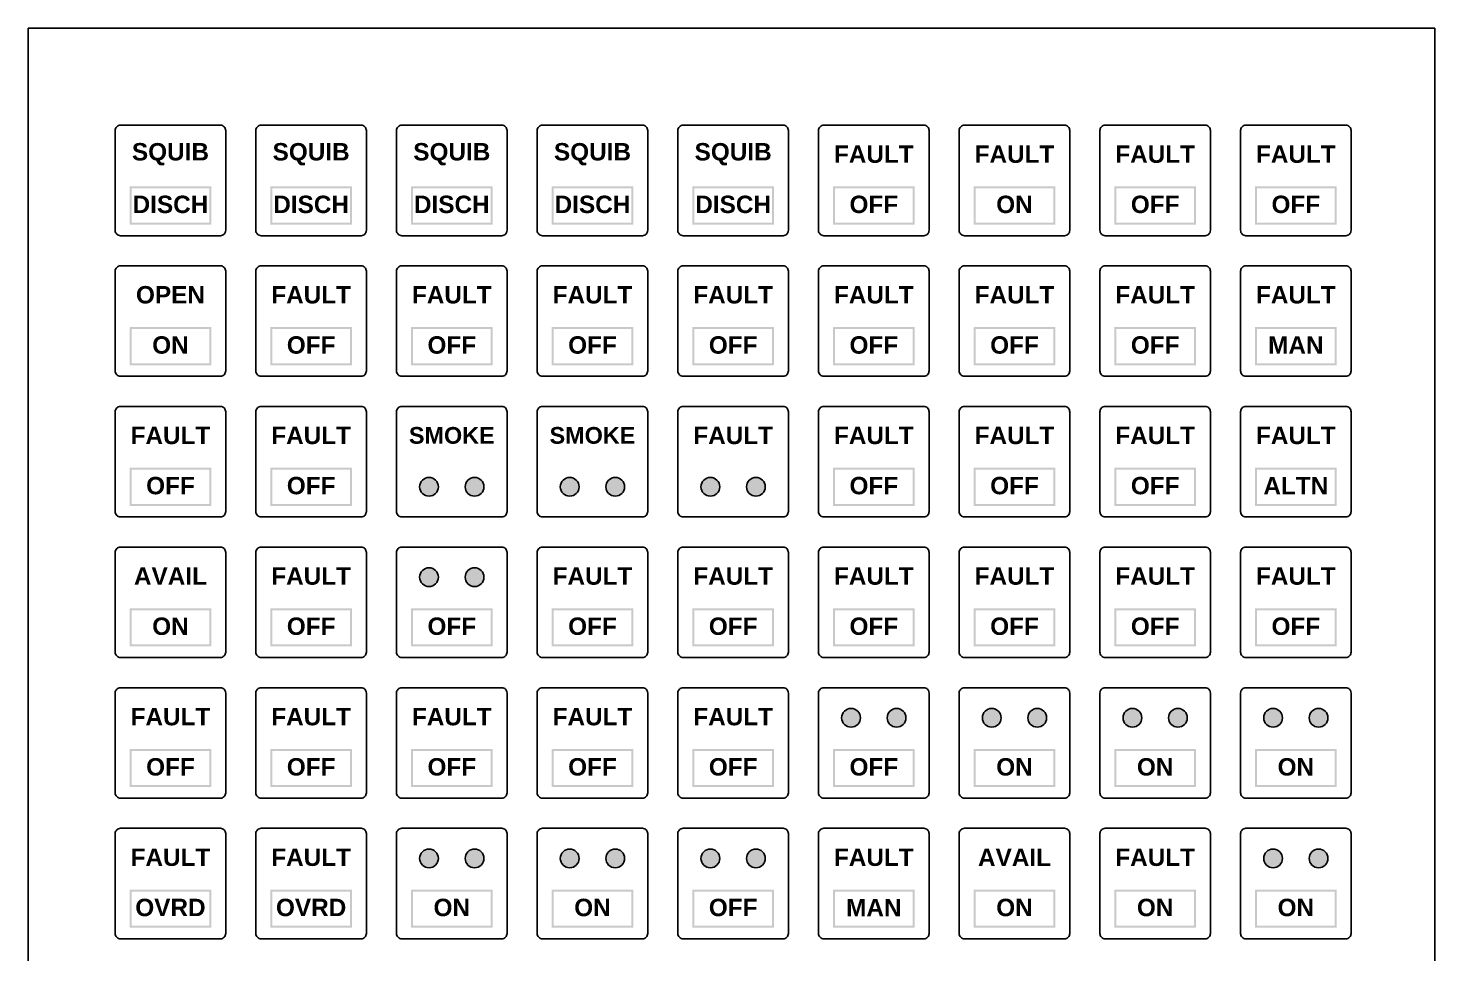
# Model space of a CAD drawing. Header units: millimetres. Extents: x 227 to 437, y 168 to 465.
# Drawn here: x 226.7 to 436.7, y 326.7 to 465 of the extents above; entities that cross this region are included whole.
import ezdxf

# ---------------------------------------------------------------- set-up
doc = ezdxf.new("R2010")
doc.units = ezdxf.units.MM

msp = doc.modelspace()

# ---------------------------------------------------------------- hatches: boundary and pattern name
h = msp.add_hatch(color=256)
h.paths.add_polyline_path([(242.14, 441.03), (253.74, 441.03), (253.74, 435.93), (242.14, 435.93)], flags=16)
h.paths.add_polyline_path([(241.84, 441.33), (254.04, 441.33), (254.04, 435.63), (241.84, 435.63)])
h = msp.add_hatch(color=256)
h.paths.add_polyline_path([(263.14, 441.03), (274.74, 441.03), (274.74, 435.93), (263.14, 435.93)], flags=16)
h.paths.add_polyline_path([(262.84, 441.33), (275.04, 441.33), (275.04, 435.63), (262.84, 435.63)])
h = msp.add_hatch(color=256)
h.paths.add_polyline_path([(284.14, 441.03), (295.74, 441.03), (295.74, 435.93), (284.14, 435.93)], flags=16)
h.paths.add_polyline_path([(283.84, 441.33), (296.04, 441.33), (296.04, 435.63), (283.84, 435.63)])
h = msp.add_hatch(color=256)
h.paths.add_polyline_path([(305.14, 441.03), (316.74, 441.03), (316.74, 435.93), (305.14, 435.93)], flags=16)
h.paths.add_polyline_path([(304.84, 441.33), (317.04, 441.33), (317.04, 435.63), (304.84, 435.63)])
h = msp.add_hatch(color=256)
h.paths.add_polyline_path([(326.14, 441.03), (337.74, 441.03), (337.74, 435.93), (326.14, 435.93)], flags=16)
h.paths.add_polyline_path([(325.84, 441.33), (338.04, 441.33), (338.04, 435.63), (325.84, 435.63)])
h = msp.add_hatch(color=256)
h.paths.add_polyline_path([(347.14, 441.03), (358.74, 441.03), (358.74, 435.93), (347.14, 435.93)], flags=16)
h.paths.add_polyline_path([(346.84, 441.33), (359.04, 441.33), (359.04, 435.63), (346.84, 435.63)])
h = msp.add_hatch(color=256)
h.paths.add_polyline_path([(368.14, 441.03), (379.74, 441.03), (379.74, 435.93), (368.14, 435.93)], flags=16)
h.paths.add_polyline_path([(367.84, 441.33), (380.04, 441.33), (380.04, 435.63), (367.84, 435.63)])
h = msp.add_hatch(color=256)
h.paths.add_polyline_path([(389.14, 441.03), (400.74, 441.03), (400.74, 435.93), (389.14, 435.93)], flags=16)
h.paths.add_polyline_path([(388.84, 441.33), (401.04, 441.33), (401.04, 435.63), (388.84, 435.63)])
h = msp.add_hatch(color=256)
h.paths.add_polyline_path([(410.14, 441.03), (421.74, 441.03), (421.74, 435.93), (410.14, 435.93)], flags=16)
h.paths.add_polyline_path([(409.84, 441.33), (422.04, 441.33), (422.04, 435.63), (409.84, 435.63)])
h = msp.add_hatch(color=256)
h.paths.add_polyline_path([(242.14, 420.03), (253.74, 420.03), (253.74, 414.93), (242.14, 414.93)], flags=16)
h.paths.add_polyline_path([(241.84, 420.33), (254.04, 420.33), (254.04, 414.63), (241.84, 414.63)])
h = msp.add_hatch(color=256)
h.paths.add_polyline_path([(263.14, 420.03), (274.74, 420.03), (274.74, 414.93), (263.14, 414.93)], flags=16)
h.paths.add_polyline_path([(262.84, 420.33), (275.04, 420.33), (275.04, 414.63), (262.84, 414.63)])
h = msp.add_hatch(color=256)
h.paths.add_polyline_path([(284.14, 420.03), (295.74, 420.03), (295.74, 414.93), (284.14, 414.93)], flags=16)
h.paths.add_polyline_path([(283.84, 420.33), (296.04, 420.33), (296.04, 414.63), (283.84, 414.63)])
h = msp.add_hatch(color=256)
h.paths.add_polyline_path([(305.14, 420.03), (316.74, 420.03), (316.74, 414.93), (305.14, 414.93)], flags=16)
h.paths.add_polyline_path([(304.84, 420.33), (317.04, 420.33), (317.04, 414.63), (304.84, 414.63)])
h = msp.add_hatch(color=256)
h.paths.add_polyline_path([(326.14, 420.03), (337.74, 420.03), (337.74, 414.93), (326.14, 414.93)], flags=16)
h.paths.add_polyline_path([(325.84, 420.33), (338.04, 420.33), (338.04, 414.63), (325.84, 414.63)])
h = msp.add_hatch(color=256)
h.paths.add_polyline_path([(347.14, 420.03), (358.74, 420.03), (358.74, 414.93), (347.14, 414.93)], flags=16)
h.paths.add_polyline_path([(346.84, 420.33), (359.04, 420.33), (359.04, 414.63), (346.84, 414.63)])
h = msp.add_hatch(color=256)
h.paths.add_polyline_path([(368.14, 420.03), (379.74, 420.03), (379.74, 414.93), (368.14, 414.93)], flags=16)
h.paths.add_polyline_path([(367.84, 420.33), (380.04, 420.33), (380.04, 414.63), (367.84, 414.63)])
h = msp.add_hatch(color=256)
h.paths.add_polyline_path([(389.14, 420.03), (400.74, 420.03), (400.74, 414.93), (389.14, 414.93)], flags=16)
h.paths.add_polyline_path([(388.84, 420.33), (401.04, 420.33), (401.04, 414.63), (388.84, 414.63)])
h = msp.add_hatch(color=256)
h.paths.add_polyline_path([(410.14, 420.03), (421.74, 420.03), (421.74, 414.93), (410.14, 414.93)], flags=16)
h.paths.add_polyline_path([(409.84, 420.33), (422.04, 420.33), (422.04, 414.63), (409.84, 414.63)])
h = msp.add_hatch(color=256)
h.paths.add_polyline_path([(242.14, 399.03), (253.74, 399.03), (253.74, 393.93), (242.14, 393.93)], flags=16)
h.paths.add_polyline_path([(241.84, 399.33), (254.04, 399.33), (254.04, 393.63), (241.84, 393.63)])
h = msp.add_hatch(color=256)
h.paths.add_polyline_path([(263.14, 399.03), (274.74, 399.03), (274.74, 393.93), (263.14, 393.93)], flags=16)
h.paths.add_polyline_path([(262.84, 399.33), (275.04, 399.33), (275.04, 393.63), (262.84, 393.63)])
h = msp.add_hatch(color=256)
h.paths.add_polyline_path([(347.14, 399.03), (358.74, 399.03), (358.74, 393.93), (347.14, 393.93)], flags=16)
h.paths.add_polyline_path([(346.84, 399.33), (359.04, 399.33), (359.04, 393.63), (346.84, 393.63)])
h = msp.add_hatch(color=256)
h.paths.add_polyline_path([(368.14, 399.03), (379.74, 399.03), (379.74, 393.93), (368.14, 393.93)], flags=16)
h.paths.add_polyline_path([(367.84, 399.33), (380.04, 399.33), (380.04, 393.63), (367.84, 393.63)])
h = msp.add_hatch(color=256)
h.paths.add_polyline_path([(389.14, 399.03), (400.74, 399.03), (400.74, 393.93), (389.14, 393.93)], flags=16)
h.paths.add_polyline_path([(388.84, 399.33), (401.04, 399.33), (401.04, 393.63), (388.84, 393.63)])
h = msp.add_hatch(color=256)
h.paths.add_polyline_path([(410.14, 399.03), (421.74, 399.03), (421.74, 393.93), (410.14, 393.93)], flags=16)
h.paths.add_polyline_path([(409.84, 399.33), (422.04, 399.33), (422.04, 393.63), (409.84, 393.63)])
h = msp.add_hatch(color=256)
edge = h.paths.add_edge_path()
edge.add_arc((286.54, 396.48), 1.4, 0, 360)
h = msp.add_hatch(color=256)
edge = h.paths.add_edge_path()
edge.add_arc((293.34, 396.48), 1.4, 0, 360)
h = msp.add_hatch(color=256)
edge = h.paths.add_edge_path()
edge.add_arc((307.54, 396.48), 1.4, 0, 360)
h = msp.add_hatch(color=256)
edge = h.paths.add_edge_path()
edge.add_arc((314.34, 396.48), 1.4, 0, 360)
h = msp.add_hatch(color=256)
edge = h.paths.add_edge_path()
edge.add_arc((328.54, 396.48), 1.4, 0, 360)
h = msp.add_hatch(color=256)
edge = h.paths.add_edge_path()
edge.add_arc((335.34, 396.48), 1.4, 0, 360)
h = msp.add_hatch(color=256)
edge = h.paths.add_edge_path()
edge.add_arc((286.54, 382.98), 1.4, 0, 360)
h = msp.add_hatch(color=256)
edge = h.paths.add_edge_path()
edge.add_arc((293.34, 382.98), 1.4, 0, 360)
h = msp.add_hatch(color=256)
h.paths.add_polyline_path([(242.14, 378.03), (253.74, 378.03), (253.74, 372.93), (242.14, 372.93)], flags=16)
h.paths.add_polyline_path([(241.84, 378.33), (254.04, 378.33), (254.04, 372.63), (241.84, 372.63)])
h = msp.add_hatch(color=256)
h.paths.add_polyline_path([(263.14, 378.03), (274.74, 378.03), (274.74, 372.93), (263.14, 372.93)], flags=16)
h.paths.add_polyline_path([(262.84, 378.33), (275.04, 378.33), (275.04, 372.63), (262.84, 372.63)])
h = msp.add_hatch(color=256)
h.paths.add_polyline_path([(284.14, 378.03), (295.74, 378.03), (295.74, 372.93), (284.14, 372.93)], flags=16)
h.paths.add_polyline_path([(283.84, 378.33), (296.04, 378.33), (296.04, 372.63), (283.84, 372.63)])
h = msp.add_hatch(color=256)
h.paths.add_polyline_path([(305.14, 378.03), (316.74, 378.03), (316.74, 372.93), (305.14, 372.93)], flags=16)
h.paths.add_polyline_path([(304.84, 378.33), (317.04, 378.33), (317.04, 372.63), (304.84, 372.63)])
h = msp.add_hatch(color=256)
h.paths.add_polyline_path([(326.14, 378.03), (337.74, 378.03), (337.74, 372.93), (326.14, 372.93)], flags=16)
h.paths.add_polyline_path([(325.84, 378.33), (338.04, 378.33), (338.04, 372.63), (325.84, 372.63)])
h = msp.add_hatch(color=256)
h.paths.add_polyline_path([(347.14, 378.03), (358.74, 378.03), (358.74, 372.93), (347.14, 372.93)], flags=16)
h.paths.add_polyline_path([(346.84, 378.33), (359.04, 378.33), (359.04, 372.63), (346.84, 372.63)])
h = msp.add_hatch(color=256)
h.paths.add_polyline_path([(368.14, 378.03), (379.74, 378.03), (379.74, 372.93), (368.14, 372.93)], flags=16)
h.paths.add_polyline_path([(367.84, 378.33), (380.04, 378.33), (380.04, 372.63), (367.84, 372.63)])
h = msp.add_hatch(color=256)
h.paths.add_polyline_path([(389.14, 378.03), (400.74, 378.03), (400.74, 372.93), (389.14, 372.93)], flags=16)
h.paths.add_polyline_path([(388.84, 378.33), (401.04, 378.33), (401.04, 372.63), (388.84, 372.63)])
h = msp.add_hatch(color=256)
h.paths.add_polyline_path([(410.14, 378.03), (421.74, 378.03), (421.74, 372.93), (410.14, 372.93)], flags=16)
h.paths.add_polyline_path([(409.84, 378.33), (422.04, 378.33), (422.04, 372.63), (409.84, 372.63)])
h = msp.add_hatch(color=256)
edge = h.paths.add_edge_path()
edge.add_arc((349.54, 361.98), 1.4, 0, 360)
h = msp.add_hatch(color=256)
edge = h.paths.add_edge_path()
edge.add_arc((356.34, 361.98), 1.4, 0, 360)
h = msp.add_hatch(color=256)
edge = h.paths.add_edge_path()
edge.add_arc((370.54, 361.98), 1.4, 0, 360)
h = msp.add_hatch(color=256)
edge = h.paths.add_edge_path()
edge.add_arc((377.34, 361.98), 1.4, 0, 360)
h = msp.add_hatch(color=256)
edge = h.paths.add_edge_path()
edge.add_arc((391.54, 361.98), 1.4, 0, 360)
h = msp.add_hatch(color=256)
edge = h.paths.add_edge_path()
edge.add_arc((398.34, 361.98), 1.4, 0, 360)
h = msp.add_hatch(color=256)
edge = h.paths.add_edge_path()
edge.add_arc((412.54, 361.98), 1.4, 0, 360)
h = msp.add_hatch(color=256)
edge = h.paths.add_edge_path()
edge.add_arc((419.34, 361.98), 1.4, 0, 360)
h = msp.add_hatch(color=256)
h.paths.add_polyline_path([(242.14, 357.03), (253.74, 357.03), (253.74, 351.93), (242.14, 351.93)], flags=16)
h.paths.add_polyline_path([(241.84, 357.33), (254.04, 357.33), (254.04, 351.63), (241.84, 351.63)])
h = msp.add_hatch(color=256)
h.paths.add_polyline_path([(263.14, 357.03), (274.74, 357.03), (274.74, 351.93), (263.14, 351.93)], flags=16)
h.paths.add_polyline_path([(262.84, 357.33), (275.04, 357.33), (275.04, 351.63), (262.84, 351.63)])
h = msp.add_hatch(color=256)
h.paths.add_polyline_path([(284.14, 357.03), (295.74, 357.03), (295.74, 351.93), (284.14, 351.93)], flags=16)
h.paths.add_polyline_path([(283.84, 357.33), (296.04, 357.33), (296.04, 351.63), (283.84, 351.63)])
h = msp.add_hatch(color=256)
h.paths.add_polyline_path([(305.14, 357.03), (316.74, 357.03), (316.74, 351.93), (305.14, 351.93)], flags=16)
h.paths.add_polyline_path([(304.84, 357.33), (317.04, 357.33), (317.04, 351.63), (304.84, 351.63)])
h = msp.add_hatch(color=256)
h.paths.add_polyline_path([(326.14, 357.03), (337.74, 357.03), (337.74, 351.93), (326.14, 351.93)], flags=16)
h.paths.add_polyline_path([(325.84, 357.33), (338.04, 357.33), (338.04, 351.63), (325.84, 351.63)])
h = msp.add_hatch(color=256)
h.paths.add_polyline_path([(347.14, 357.03), (358.74, 357.03), (358.74, 351.93), (347.14, 351.93)], flags=16)
h.paths.add_polyline_path([(346.84, 357.33), (359.04, 357.33), (359.04, 351.63), (346.84, 351.63)])
h = msp.add_hatch(color=256)
h.paths.add_polyline_path([(368.14, 357.03), (379.74, 357.03), (379.74, 351.93), (368.14, 351.93)], flags=16)
h.paths.add_polyline_path([(367.84, 357.33), (380.04, 357.33), (380.04, 351.63), (367.84, 351.63)])
h = msp.add_hatch(color=256)
h.paths.add_polyline_path([(389.14, 357.03), (400.74, 357.03), (400.74, 351.93), (389.14, 351.93)], flags=16)
h.paths.add_polyline_path([(388.84, 357.33), (401.04, 357.33), (401.04, 351.63), (388.84, 351.63)])
h = msp.add_hatch(color=256)
h.paths.add_polyline_path([(410.14, 357.03), (421.74, 357.03), (421.74, 351.93), (410.14, 351.93)], flags=16)
h.paths.add_polyline_path([(409.84, 357.33), (422.04, 357.33), (422.04, 351.63), (409.84, 351.63)])
h = msp.add_hatch(color=256)
edge = h.paths.add_edge_path()
edge.add_arc((286.54, 340.98), 1.4, 0, 360)
h = msp.add_hatch(color=256)
edge = h.paths.add_edge_path()
edge.add_arc((293.34, 340.98), 1.4, 0, 360)
h = msp.add_hatch(color=256)
edge = h.paths.add_edge_path()
edge.add_arc((307.54, 340.98), 1.4, 0, 360)
h = msp.add_hatch(color=256)
edge = h.paths.add_edge_path()
edge.add_arc((314.34, 340.98), 1.4, 0, 360)
h = msp.add_hatch(color=256)
edge = h.paths.add_edge_path()
edge.add_arc((328.54, 340.98), 1.4, 0, 360)
h = msp.add_hatch(color=256)
edge = h.paths.add_edge_path()
edge.add_arc((335.34, 340.98), 1.4, 0, 360)
h = msp.add_hatch(color=256)
edge = h.paths.add_edge_path()
edge.add_arc((412.54, 340.98), 1.4, 0, 360)
h = msp.add_hatch(color=256)
edge = h.paths.add_edge_path()
edge.add_arc((419.34, 340.98), 1.4, 0, 360)
h = msp.add_hatch(color=256)
h.paths.add_polyline_path([(242.14, 336.03), (253.74, 336.03), (253.74, 330.93), (242.14, 330.93)], flags=16)
h.paths.add_polyline_path([(241.84, 336.33), (254.04, 336.33), (254.04, 330.63), (241.84, 330.63)])
h = msp.add_hatch(color=256)
h.paths.add_polyline_path([(263.14, 336.03), (274.74, 336.03), (274.74, 330.93), (263.14, 330.93)], flags=16)
h.paths.add_polyline_path([(262.84, 336.33), (275.04, 336.33), (275.04, 330.63), (262.84, 330.63)])
h = msp.add_hatch(color=256)
h.paths.add_polyline_path([(284.14, 336.03), (295.74, 336.03), (295.74, 330.93), (284.14, 330.93)], flags=16)
h.paths.add_polyline_path([(283.84, 336.33), (296.04, 336.33), (296.04, 330.63), (283.84, 330.63)])
h = msp.add_hatch(color=256)
h.paths.add_polyline_path([(305.14, 336.03), (316.74, 336.03), (316.74, 330.93), (305.14, 330.93)], flags=16)
h.paths.add_polyline_path([(304.84, 336.33), (317.04, 336.33), (317.04, 330.63), (304.84, 330.63)])
h = msp.add_hatch(color=256)
h.paths.add_polyline_path([(326.14, 336.03), (337.74, 336.03), (337.74, 330.93), (326.14, 330.93)], flags=16)
h.paths.add_polyline_path([(325.84, 336.33), (338.04, 336.33), (338.04, 330.63), (325.84, 330.63)])
h = msp.add_hatch(color=256)
h.paths.add_polyline_path([(347.14, 336.03), (358.74, 336.03), (358.74, 330.93), (347.14, 330.93)], flags=16)
h.paths.add_polyline_path([(346.84, 336.33), (359.04, 336.33), (359.04, 330.63), (346.84, 330.63)])
h = msp.add_hatch(color=256)
h.paths.add_polyline_path([(368.14, 336.03), (379.74, 336.03), (379.74, 330.93), (368.14, 330.93)], flags=16)
h.paths.add_polyline_path([(367.84, 336.33), (380.04, 336.33), (380.04, 330.63), (367.84, 330.63)])
h = msp.add_hatch(color=256)
h.paths.add_polyline_path([(389.14, 336.03), (400.74, 336.03), (400.74, 330.93), (389.14, 330.93)], flags=16)
h.paths.add_polyline_path([(388.84, 336.33), (401.04, 336.33), (401.04, 330.63), (388.84, 330.63)])
h = msp.add_hatch(color=256)
h.paths.add_polyline_path([(410.14, 336.03), (421.74, 336.03), (421.74, 330.93), (410.14, 330.93)], flags=16)
h.paths.add_polyline_path([(409.84, 336.33), (422.04, 336.33), (422.04, 330.63), (409.84, 330.63)])

# ---------------------------------------------------------------- linework, layer by layer
at = {"color": 2}
for p, q in [((226.69, 464.98), (226.69, 167.98)), ((436.69, 464.98), (226.69, 464.98)), ((436.69, 167.98), (436.69, 464.98))]:
    msp.add_line(p, q, dxfattribs=at)
for points in [[(240.49, 433.98), (255.39, 433.98, 0.414214), (256.19, 434.78), (256.19, 449.68, 0.414214), (255.39, 450.48), (240.49, 450.48, 0.414214), (239.69, 449.68), (239.69, 434.78, 0.414214)], [(261.49, 433.98), (276.39, 433.98, 0.414214), (277.19, 434.78), (277.19, 449.68, 0.414214), (276.39, 450.48), (261.49, 450.48, 0.414214), (260.69, 449.68), (260.69, 434.78, 0.414214)], [(282.49, 433.98), (297.39, 433.98, 0.414214), (298.19, 434.78), (298.19, 449.68, 0.414214), (297.39, 450.48), (282.49, 450.48, 0.414214), (281.69, 449.68), (281.69, 434.78, 0.414214)], [(303.49, 433.98), (318.39, 433.98, 0.414214), (319.19, 434.78), (319.19, 449.68, 0.414214), (318.39, 450.48), (303.49, 450.48, 0.414214), (302.69, 449.68), (302.69, 434.78, 0.414214)], [(324.49, 433.98), (339.39, 433.98, 0.414214), (340.19, 434.78), (340.19, 449.68, 0.414214), (339.39, 450.48), (324.49, 450.48, 0.414214), (323.69, 449.68), (323.69, 434.78, 0.414214)], [(345.49, 433.98), (360.39, 433.98, 0.414214), (361.19, 434.78), (361.19, 449.68, 0.414214), (360.39, 450.48), (345.49, 450.48, 0.414214), (344.69, 449.68), (344.69, 434.78, 0.414214)], [(366.49, 433.98), (381.39, 433.98, 0.414214), (382.19, 434.78), (382.19, 449.68, 0.414214), (381.39, 450.48), (366.49, 450.48, 0.414214), (365.69, 449.68), (365.69, 434.78, 0.414214)], [(387.49, 433.98), (402.39, 433.98, 0.414214), (403.19, 434.78), (403.19, 449.68, 0.414214), (402.39, 450.48), (387.49, 450.48, 0.414214), (386.69, 449.68), (386.69, 434.78, 0.414214)], [(408.49, 433.98), (423.39, 433.98, 0.414214), (424.19, 434.78), (424.19, 449.68, 0.414214), (423.39, 450.48), (408.49, 450.48, 0.414214), (407.69, 449.68), (407.69, 434.78, 0.414214)], [(240.49, 412.98), (255.39, 412.98, 0.414214), (256.19, 413.78), (256.19, 428.68, 0.414214), (255.39, 429.48), (240.49, 429.48, 0.414214), (239.69, 428.68), (239.69, 413.78, 0.414214)], [(261.49, 412.98), (276.39, 412.98, 0.414214), (277.19, 413.78), (277.19, 428.68, 0.414214), (276.39, 429.48), (261.49, 429.48, 0.414214), (260.69, 428.68), (260.69, 413.78, 0.414214)], [(282.49, 412.98), (297.39, 412.98, 0.414214), (298.19, 413.78), (298.19, 428.68, 0.414214), (297.39, 429.48), (282.49, 429.48, 0.414214), (281.69, 428.68), (281.69, 413.78, 0.414214)], [(303.49, 412.98), (318.39, 412.98, 0.414214), (319.19, 413.78), (319.19, 428.68, 0.414214), (318.39, 429.48), (303.49, 429.48, 0.414214), (302.69, 428.68), (302.69, 413.78, 0.414214)], [(324.49, 412.98), (339.39, 412.98, 0.414214), (340.19, 413.78), (340.19, 428.68, 0.414214), (339.39, 429.48), (324.49, 429.48, 0.414214), (323.69, 428.68), (323.69, 413.78, 0.414214)], [(345.49, 412.98), (360.39, 412.98, 0.414214), (361.19, 413.78), (361.19, 428.68, 0.414214), (360.39, 429.48), (345.49, 429.48, 0.414214), (344.69, 428.68), (344.69, 413.78, 0.414214)], [(366.49, 412.98), (381.39, 412.98, 0.414214), (382.19, 413.78), (382.19, 428.68, 0.414214), (381.39, 429.48), (366.49, 429.48, 0.414214), (365.69, 428.68), (365.69, 413.78, 0.414214)], [(387.49, 412.98), (402.39, 412.98, 0.414214), (403.19, 413.78), (403.19, 428.68, 0.414214), (402.39, 429.48), (387.49, 429.48, 0.414214), (386.69, 428.68), (386.69, 413.78, 0.414214)], [(408.49, 412.98), (423.39, 412.98, 0.414214), (424.19, 413.78), (424.19, 428.68, 0.414214), (423.39, 429.48), (408.49, 429.48, 0.414214), (407.69, 428.68), (407.69, 413.78, 0.414214)], [(240.49, 391.98), (255.39, 391.98, 0.414214), (256.19, 392.78), (256.19, 407.68, 0.414214), (255.39, 408.48), (240.49, 408.48, 0.414214), (239.69, 407.68), (239.69, 392.78, 0.414214)], [(261.49, 391.98), (276.39, 391.98, 0.414214), (277.19, 392.78), (277.19, 407.68, 0.414214), (276.39, 408.48), (261.49, 408.48, 0.414214), (260.69, 407.68), (260.69, 392.78, 0.414214)], [(282.49, 391.98), (297.39, 391.98, 0.414214), (298.19, 392.78), (298.19, 407.68, 0.414214), (297.39, 408.48), (282.49, 408.48, 0.414214), (281.69, 407.68), (281.69, 392.78, 0.414214)], [(303.49, 391.98), (318.39, 391.98, 0.414214), (319.19, 392.78), (319.19, 407.68, 0.414214), (318.39, 408.48), (303.49, 408.48, 0.414214), (302.69, 407.68), (302.69, 392.78, 0.414214)], [(324.49, 391.98), (339.39, 391.98, 0.414214), (340.19, 392.78), (340.19, 407.68, 0.414214), (339.39, 408.48), (324.49, 408.48, 0.414214), (323.69, 407.68), (323.69, 392.78, 0.414214)], [(345.49, 391.98), (360.39, 391.98, 0.414214), (361.19, 392.78), (361.19, 407.68, 0.414214), (360.39, 408.48), (345.49, 408.48, 0.414214), (344.69, 407.68), (344.69, 392.78, 0.414214)], [(366.49, 391.98), (381.39, 391.98, 0.414214), (382.19, 392.78), (382.19, 407.68, 0.414214), (381.39, 408.48), (366.49, 408.48, 0.414214), (365.69, 407.68), (365.69, 392.78, 0.414214)], [(387.49, 391.98), (402.39, 391.98, 0.414214), (403.19, 392.78), (403.19, 407.68, 0.414214), (402.39, 408.48), (387.49, 408.48, 0.414214), (386.69, 407.68), (386.69, 392.78, 0.414214)], [(408.49, 391.98), (423.39, 391.98, 0.414214), (424.19, 392.78), (424.19, 407.68, 0.414214), (423.39, 408.48), (408.49, 408.48, 0.414214), (407.69, 407.68), (407.69, 392.78, 0.414214)], [(240.49, 370.98), (255.39, 370.98, 0.414214), (256.19, 371.78), (256.19, 386.68, 0.414214), (255.39, 387.48), (240.49, 387.48, 0.414214), (239.69, 386.68), (239.69, 371.78, 0.414214)], [(261.49, 370.98), (276.39, 370.98, 0.414214), (277.19, 371.78), (277.19, 386.68, 0.414214), (276.39, 387.48), (261.49, 387.48, 0.414214), (260.69, 386.68), (260.69, 371.78, 0.414214)], [(282.49, 370.98), (297.39, 370.98, 0.414214), (298.19, 371.78), (298.19, 386.68, 0.414214), (297.39, 387.48), (282.49, 387.48, 0.414214), (281.69, 386.68), (281.69, 371.78, 0.414214)], [(303.49, 370.98), (318.39, 370.98, 0.414214), (319.19, 371.78), (319.19, 386.68, 0.414214), (318.39, 387.48), (303.49, 387.48, 0.414214), (302.69, 386.68), (302.69, 371.78, 0.414214)], [(324.49, 370.98), (339.39, 370.98, 0.414214), (340.19, 371.78), (340.19, 386.68, 0.414214), (339.39, 387.48), (324.49, 387.48, 0.414214), (323.69, 386.68), (323.69, 371.78, 0.414214)], [(345.49, 370.98), (360.39, 370.98, 0.414214), (361.19, 371.78), (361.19, 386.68, 0.414214), (360.39, 387.48), (345.49, 387.48, 0.414214), (344.69, 386.68), (344.69, 371.78, 0.414214)], [(366.49, 370.98), (381.39, 370.98, 0.414214), (382.19, 371.78), (382.19, 386.68, 0.414214), (381.39, 387.48), (366.49, 387.48, 0.414214), (365.69, 386.68), (365.69, 371.78, 0.414214)], [(387.49, 370.98), (402.39, 370.98, 0.414214), (403.19, 371.78), (403.19, 386.68, 0.414214), (402.39, 387.48), (387.49, 387.48, 0.414214), (386.69, 386.68), (386.69, 371.78, 0.414214)], [(408.49, 370.98), (423.39, 370.98, 0.414214), (424.19, 371.78), (424.19, 386.68, 0.414214), (423.39, 387.48), (408.49, 387.48, 0.414214), (407.69, 386.68), (407.69, 371.78, 0.414214)], [(240.49, 349.98), (255.39, 349.98, 0.414214), (256.19, 350.78), (256.19, 365.68, 0.414214), (255.39, 366.48), (240.49, 366.48, 0.414214), (239.69, 365.68), (239.69, 350.78, 0.414214)], [(261.49, 349.98), (276.39, 349.98, 0.414214), (277.19, 350.78), (277.19, 365.68, 0.414214), (276.39, 366.48), (261.49, 366.48, 0.414214), (260.69, 365.68), (260.69, 350.78, 0.414214)], [(282.49, 349.98), (297.39, 349.98, 0.414214), (298.19, 350.78), (298.19, 365.68, 0.414214), (297.39, 366.48), (282.49, 366.48, 0.414214), (281.69, 365.68), (281.69, 350.78, 0.414214)], [(303.49, 349.98), (318.39, 349.98, 0.414214), (319.19, 350.78), (319.19, 365.68, 0.414214), (318.39, 366.48), (303.49, 366.48, 0.414214), (302.69, 365.68), (302.69, 350.78, 0.414214)], [(324.49, 349.98), (339.39, 349.98, 0.414214), (340.19, 350.78), (340.19, 365.68, 0.414214), (339.39, 366.48), (324.49, 366.48, 0.414214), (323.69, 365.68), (323.69, 350.78, 0.414214)], [(345.49, 349.98), (360.39, 349.98, 0.414214), (361.19, 350.78), (361.19, 365.68, 0.414214), (360.39, 366.48), (345.49, 366.48, 0.414214), (344.69, 365.68), (344.69, 350.78, 0.414214)], [(366.49, 349.98), (381.39, 349.98, 0.414214), (382.19, 350.78), (382.19, 365.68, 0.414214), (381.39, 366.48), (366.49, 366.48, 0.414214), (365.69, 365.68), (365.69, 350.78, 0.414214)], [(387.49, 349.98), (402.39, 349.98, 0.414214), (403.19, 350.78), (403.19, 365.68, 0.414214), (402.39, 366.48), (387.49, 366.48, 0.414214), (386.69, 365.68), (386.69, 350.78, 0.414214)], [(408.49, 349.98), (423.39, 349.98, 0.414214), (424.19, 350.78), (424.19, 365.68, 0.414214), (423.39, 366.48), (408.49, 366.48, 0.414214), (407.69, 365.68), (407.69, 350.78, 0.414214)], [(240.49, 328.98), (255.39, 328.98, 0.414214), (256.19, 329.78), (256.19, 344.68, 0.414214), (255.39, 345.48), (240.49, 345.48, 0.414214), (239.69, 344.68), (239.69, 329.78, 0.414214)], [(261.49, 328.98), (276.39, 328.98, 0.414214), (277.19, 329.78), (277.19, 344.68, 0.414214), (276.39, 345.48), (261.49, 345.48, 0.414214), (260.69, 344.68), (260.69, 329.78, 0.414214)], [(282.49, 328.98), (297.39, 328.98, 0.414214), (298.19, 329.78), (298.19, 344.68, 0.414214), (297.39, 345.48), (282.49, 345.48, 0.414214), (281.69, 344.68), (281.69, 329.78, 0.414214)], [(303.49, 328.98), (318.39, 328.98, 0.414214), (319.19, 329.78), (319.19, 344.68, 0.414214), (318.39, 345.48), (303.49, 345.48, 0.414214), (302.69, 344.68), (302.69, 329.78, 0.414214)], [(324.49, 328.98), (339.39, 328.98, 0.414214), (340.19, 329.78), (340.19, 344.68, 0.414214), (339.39, 345.48), (324.49, 345.48, 0.414214), (323.69, 344.68), (323.69, 329.78, 0.414214)], [(345.49, 328.98), (360.39, 328.98, 0.414214), (361.19, 329.78), (361.19, 344.68, 0.414214), (360.39, 345.48), (345.49, 345.48, 0.414214), (344.69, 344.68), (344.69, 329.78, 0.414214)], [(366.49, 328.98), (381.39, 328.98, 0.414214), (382.19, 329.78), (382.19, 344.68, 0.414214), (381.39, 345.48), (366.49, 345.48, 0.414214), (365.69, 344.68), (365.69, 329.78, 0.414214)], [(387.49, 328.98), (402.39, 328.98, 0.414214), (403.19, 329.78), (403.19, 344.68, 0.414214), (402.39, 345.48), (387.49, 345.48, 0.414214), (386.69, 344.68), (386.69, 329.78, 0.414214)], [(408.49, 328.98), (423.39, 328.98, 0.414214), (424.19, 329.78), (424.19, 344.68, 0.414214), (423.39, 345.48), (408.49, 345.48, 0.414214), (407.69, 344.68), (407.69, 329.78, 0.414214)]]:
    msp.add_lwpolyline(points, format="xyb", close=True)
for centre in [(286.54, 396.48), (293.34, 396.48), (307.54, 396.48), (314.34, 396.48), (328.54, 396.48), (335.34, 396.48), (286.54, 382.98), (293.34, 382.98), (349.54, 361.98), (356.34, 361.98), (370.54, 361.98), (377.34, 361.98), (391.54, 361.98), (398.34, 361.98), (412.54, 361.98), (419.34, 361.98), (286.54, 340.98), (293.34, 340.98), (307.54, 340.98), (314.34, 340.98), (328.54, 340.98), (335.34, 340.98), (412.54, 340.98), (419.34, 340.98)]:
    msp.add_circle(centre, 1.4)

# ---------------------------------------------------------------- texts
at = {"width": 11.4, "attachment_point": 5}
for s, insert, char_height in [('{\\fArial|b1|i0|c0|p34;SQUIB}', (247.94, 446.14), 2.6), ('{\\fArial|b1|i0|c0|p34;SQUIB}', (268.94, 446.14), 2.6), ('{\\fArial|b1|i0|c0|p34;SQUIB}', (289.94, 446.14), 2.6), ('{\\fArial|b1|i0|c0|p34;SQUIB}', (310.94, 446.14), 2.6), ('{\\fArial|b1|i0|c0|p34;SQUIB}', (331.94, 446.14), 2.6), ('{\\fArial|b1|i0|c0|p34;FAULT}', (352.94, 446.14), 2.6), ('{\\fArial|b1|i0|c0|p34;FAULT}', (373.94, 446.14), 2.6), ('{\\fArial|b1|i0|c0|p34;FAULT}', (394.94, 446.14), 2.6), ('{\\fArial|b1|i0|c0|p34;FAULT}', (415.94, 446.14), 2.6), ('{\\fArial|b1|i0|c0|p34;DISCH}', (247.94, 438.64), 2.6), ('{\\fArial|b1|i0|c0|p34;DISCH}', (268.94, 438.64), 2.6), ('{\\fArial|b1|i0|c0|p34;DISCH}', (289.94, 438.64), 2.6), ('{\\fArial|b1|i0|c0|p34;DISCH}', (310.94, 438.64), 2.6), ('{\\fArial|b1|i0|c0|p34;DISCH}', (331.94, 438.64), 2.6), ('{\\fArial|b1|i0|c0|p34;OFF}', (352.94, 438.64), 2.6), ('{\\fArial|b1|i0|c0|p34;ON}', (373.94, 438.64), 2.6), ('{\\fArial|b1|i0|c0|p34;OFF}', (394.94, 438.64), 2.6), ('{\\fArial|b1|i0|c0|p34;OFF}', (415.94, 438.64), 2.6), ('{\\fArial|b1|i0|c0|p34;OPEN}', (247.94, 425.14), 2.6), ('{\\fArial|b1|i0|c0|p34;FAULT}', (268.94, 425.14), 2.6), ('{\\fArial|b1|i0|c0|p34;FAULT}', (289.94, 425.14), 2.6), ('{\\fArial|b1|i0|c0|p34;FAULT}', (310.94, 425.14), 2.6), ('{\\fArial|b1|i0|c0|p34;FAULT}', (331.94, 425.14), 2.6), ('{\\fArial|b1|i0|c0|p34;FAULT}', (352.94, 425.14), 2.6), ('{\\fArial|b1|i0|c0|p34;FAULT}', (373.94, 425.14), 2.6), ('{\\fArial|b1|i0|c0|p34;FAULT}', (394.94, 425.14), 2.6), ('{\\fArial|b1|i0|c0|p34;FAULT}', (415.94, 425.14), 2.6), ('{\\fArial|b1|i0|c0|p34;ON}', (247.94, 417.64), 2.6), ('{\\fArial|b1|i0|c0|p34;OFF}', (268.94, 417.64), 2.6), ('{\\fArial|b1|i0|c0|p34;OFF}', (289.94, 417.64), 2.6), ('{\\fArial|b1|i0|c0|p34;OFF}', (310.94, 417.64), 2.6), ('{\\fArial|b1|i0|c0|p34;OFF}', (331.94, 417.64), 2.6), ('{\\fArial|b1|i0|c0|p34;OFF}', (352.94, 417.64), 2.6), ('{\\fArial|b1|i0|c0|p34;OFF}', (373.94, 417.64), 2.6), ('{\\fArial|b1|i0|c0|p34;OFF}', (394.94, 417.64), 2.6), ('{\\fArial|b1|i0|c0|p34;MAN}', (415.94, 417.64), 2.6), ('{\\fArial|b1|i0|c0|p34;FAULT}', (247.94, 404.14), 2.6), ('{\\fArial|b1|i0|c0|p34;FAULT}', (268.94, 404.14), 2.6), ('{\\fArial|b1|i0|c0|p34;SMOKE}', (289.94, 404.14), 2.5), ('{\\fArial|b1|i0|c0|p34;SMOKE}', (310.94, 404.14), 2.5), ('{\\fArial|b1|i0|c0|p34;FAULT}', (331.94, 404.14), 2.6), ('{\\fArial|b1|i0|c0|p34;FAULT}', (352.94, 404.14), 2.6), ('{\\fArial|b1|i0|c0|p34;FAULT}', (373.94, 404.14), 2.6), ('{\\fArial|b1|i0|c0|p34;FAULT}', (394.94, 404.14), 2.6), ('{\\fArial|b1|i0|c0|p34;FAULT}', (415.94, 404.14), 2.6), ('{\\fArial|b1|i0|c0|p34;OFF}', (247.94, 396.64), 2.6), ('{\\fArial|b1|i0|c0|p34;OFF}', (268.94, 396.64), 2.6), ('{\\fArial|b1|i0|c0|p34;OFF}', (352.94, 396.64), 2.6), ('{\\fArial|b1|i0|c0|p34;OFF}', (373.94, 396.64), 2.6), ('{\\fArial|b1|i0|c0|p34;OFF}', (394.94, 396.64), 2.6), ('{\\fArial|b1|i0|c0|p34;ALTN}', (415.94, 396.64), 2.6), ('{\\fArial|b1|i0|c0|p34;AVAIL}', (247.94, 383.14), 2.6), ('{\\fArial|b1|i0|c0|p34;FAULT}', (268.94, 383.14), 2.6), ('{\\fArial|b1|i0|c0|p34;FAULT}', (310.94, 383.14), 2.6), ('{\\fArial|b1|i0|c0|p34;FAULT}', (331.94, 383.14), 2.6), ('{\\fArial|b1|i0|c0|p34;FAULT}', (352.94, 383.14), 2.6), ('{\\fArial|b1|i0|c0|p34;FAULT}', (373.94, 383.14), 2.6), ('{\\fArial|b1|i0|c0|p34;FAULT}', (394.94, 383.14), 2.6), ('{\\fArial|b1|i0|c0|p34;FAULT}', (415.94, 383.14), 2.6), ('{\\fArial|b1|i0|c0|p34;ON}', (247.94, 375.64), 2.6), ('{\\fArial|b1|i0|c0|p34;OFF}', (268.94, 375.64), 2.6), ('{\\fArial|b1|i0|c0|p34;OFF}', (289.94, 375.64), 2.6), ('{\\fArial|b1|i0|c0|p34;OFF}', (310.94, 375.64), 2.6), ('{\\fArial|b1|i0|c0|p34;OFF}', (331.94, 375.64), 2.6), ('{\\fArial|b1|i0|c0|p34;OFF}', (352.94, 375.64), 2.6), ('{\\fArial|b1|i0|c0|p34;OFF}', (373.94, 375.64), 2.6), ('{\\fArial|b1|i0|c0|p34;OFF}', (394.94, 375.64), 2.6), ('{\\fArial|b1|i0|c0|p34;OFF}', (415.94, 375.64), 2.6), ('{\\fArial|b1|i0|c0|p34;FAULT}', (247.94, 362.14), 2.6), ('{\\fArial|b1|i0|c0|p34;FAULT}', (268.94, 362.14), 2.6), ('{\\fArial|b1|i0|c0|p34;FAULT}', (289.94, 362.14), 2.6), ('{\\fArial|b1|i0|c0|p34;FAULT}', (310.94, 362.14), 2.6), ('{\\fArial|b1|i0|c0|p34;FAULT}', (331.94, 362.14), 2.6), ('{\\fArial|b1|i0|c0|p34;OFF}', (247.94, 354.64), 2.6), ('{\\fArial|b1|i0|c0|p34;OFF}', (268.94, 354.64), 2.6), ('{\\fArial|b1|i0|c0|p34;OFF}', (289.94, 354.64), 2.6), ('{\\fArial|b1|i0|c0|p34;OFF}', (310.94, 354.64), 2.6), ('{\\fArial|b1|i0|c0|p34;OFF}', (331.94, 354.64), 2.6), ('{\\fArial|b1|i0|c0|p34;OFF}', (352.94, 354.64), 2.6), ('{\\fArial|b1|i0|c0|p34;ON}', (373.94, 354.64), 2.6), ('{\\fArial|b1|i0|c0|p34;ON}', (394.94, 354.64), 2.6), ('{\\fArial|b1|i0|c0|p34;ON}', (415.94, 354.64), 2.6), ('{\\fArial|b1|i0|c0|p34;FAULT}', (247.94, 341.14), 2.6), ('{\\fArial|b1|i0|c0|p34;FAULT}', (268.94, 341.14), 2.6), ('{\\fArial|b1|i0|c0|p34;FAULT}', (352.94, 341.14), 2.6), ('{\\fArial|b1|i0|c0|p34;AVAIL}', (373.94, 341.14), 2.6), ('{\\fArial|b1|i0|c0|p34;FAULT}', (394.94, 341.14), 2.6), ('{\\fArial|b1|i0|c0|p34;OVRD}', (247.94, 333.64), 2.6), ('{\\fArial|b1|i0|c0|p34;OVRD}', (268.94, 333.64), 2.6), ('{\\fArial|b1|i0|c0|p34;ON}', (289.94, 333.64), 2.6), ('{\\fArial|b1|i0|c0|p34;ON}', (310.94, 333.64), 2.6), ('{\\fArial|b1|i0|c0|p34;OFF}', (331.94, 333.64), 2.6), ('{\\fArial|b1|i0|c0|p34;MAN}', (352.94, 333.64), 2.6), ('{\\fArial|b1|i0|c0|p34;ON}', (373.94, 333.64), 2.6), ('{\\fArial|b1|i0|c0|p34;ON}', (394.94, 333.64), 2.6), ('{\\fArial|b1|i0|c0|p34;ON}', (415.94, 333.64), 2.6)]:
    msp.add_mtext(s, dxfattribs=dict(at, insert=insert, char_height=char_height))

doc.saveas('drawing.dxf')
